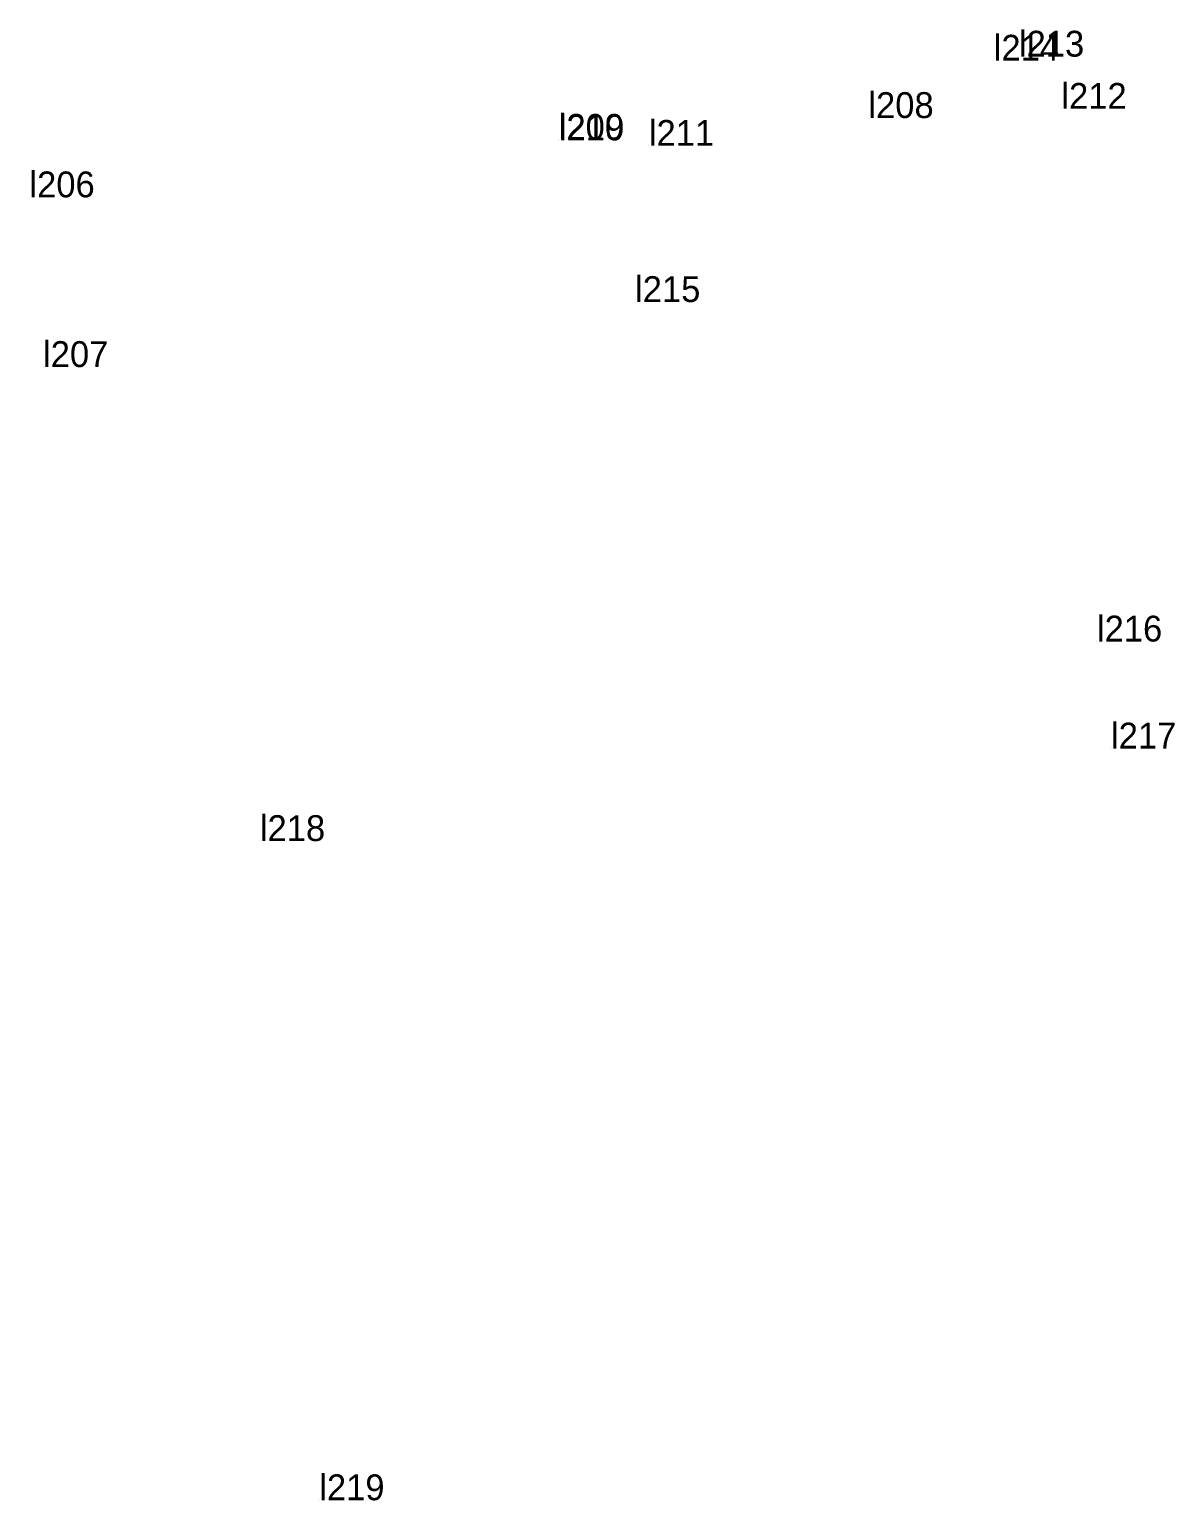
# Model space of a CAD drawing. Extents: x 534703 to 556288, y 1828073 to 1851661.
# Drawn here: x 544669.2 to 544749, y 1833528 to 1833630.6 of the extents above; entities that cross this region are included whole.
import ezdxf

# ---------------------------------------------------------------- set-up
doc = ezdxf.new("R2010")
doc.units = 0
doc.layers.add('Level 12', color=7, linetype='Continuous')
doc.layers.add('Level 7', color=7, linetype='Continuous')

msp = doc.modelspace()

# ---------------------------------------------------------------- linework, layer by layer
at = {"layer": 'Level 7'}
for p, q in [((544736.406, 1833628.422), (544736.406, 1833628.422)), ((544738.159, 1833628.7), (544738.159, 1833628.7)), ((544727.667, 1833624.419), (544727.667, 1833624.419)), ((544741.117, 1833625.065), (544741.117, 1833625.065)), ((544706.092, 1833622.905), (544706.092, 1833622.905)), ((544706.105, 1833622.863), (544706.105, 1833622.863)), ((544712.371, 1833622.484), (544712.371, 1833622.484)), ((544669.2, 1833618.894), (544669.2, 1833618.894)), ((544711.413, 1833611.587), (544711.413, 1833611.587)), ((544670.147, 1833607.064), (544670.147, 1833607.064)), ((544743.595, 1833587.915), (544743.595, 1833587.915)), ((544744.584, 1833580.456), (544744.584, 1833580.456)), ((544685.259, 1833574.013), (544685.259, 1833574.013)), ((544689.405, 1833528.049), (544689.405, 1833528.049))]:
    msp.add_line(p, q, dxfattribs=at)

# ---------------------------------------------------------------- texts
at = {"layer": 'Level 12'}
for s, p in [('l214', (544736.41, 1833628.42)), ('l213', (544738.16, 1833628.7)), ('l208', (544727.67, 1833624.42)), ('l212', (544741.12, 1833625.06)), ('l209', (544706.09, 1833622.9)), ('l210', (544706.1, 1833622.86)), ('l211', (544712.37, 1833622.48)), ('l206', (544669.2, 1833618.89)), ('l215', (544711.41, 1833611.59)), ('l207', (544670.15, 1833607.06)), ('l216', (544743.6, 1833587.92)), ('l217', (544744.58, 1833580.46)), ('l218', (544685.26, 1833574.01)), ('l219', (544689.4, 1833528.05))]:
    msp.add_text(s, height=1.8, dxfattribs=at).set_placement(p)

doc.saveas('drawing.dxf')
